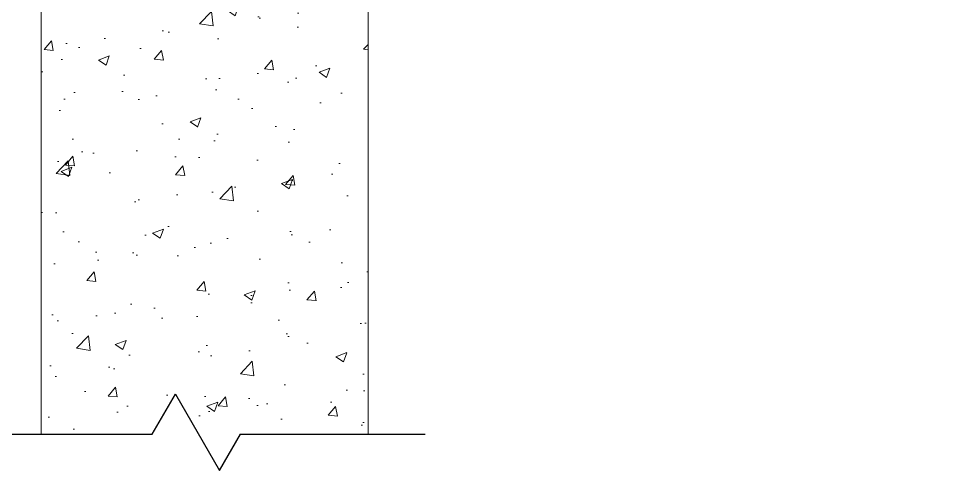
# Model space of a CAD drawing. Header units: inches. Extents: x -389 to 299, y -6 to 55.
# Drawn here: x -7.49 to 38.09, y -5.5 to 16.95 of the extents above; entities that cross this region are included whole.
import ezdxf

# ---------------------------------------------------------------- set-up
doc = ezdxf.new("R2010")
doc.units = ezdxf.units.IN
doc.header["$MEASUREMENT"] = 0
doc.layers.add('Others', color=190, linetype='Continuous', lineweight=0)

msp = doc.modelspace()

# ---------------------------------------------------------------- hatches: boundary and pattern name
at = {"layer": 'Others', "linetype": 'Continuous'}
h = msp.add_hatch(dxfattribs=at)
h.set_pattern_fill('CONCRETE___STRUCTURAL_0002', color=256, style=0, pattern_type=2)
h.set_pattern_definition([(50, (-1131.268, -269.6465), (-5.465523, 0.478171), [0.5715, -6.2865]), (355, (-1131.268, -269.6465), (-1.057285, 5.731704), [0.4572, -5.0292]), (100.4514, (-1130.8127, -269.6863), (4.408241, 5.25353), [0.4857, -5.342703]), (46.1842, (-1131.268, -268.1225), (-8.132377, 1.261255), [0.85725, -9.42975]), (96.6356, (-1130.5905, -268.2276), (7.12213, 7.42278), [0.72855, -8.014053]), (351.1842, (-1131.268, -268.1225), (7.122124, 7.422784), [0.6858, -7.5438]), (21, (-1130.506, -268.5035), (-4.548432, 3.067956), [0.5715, -6.2865]), (326, (-1130.506, -268.5035), (1.854063, 5.525643), [0.4572, -5.0292]), (71.4514, (-1130.127, -268.759), (6.402496, 2.457682), [0.4857, -5.342703]), (37.5, (-1131.2682, -269.6465), (0.092658, 2.5366512), [0, -4.96824, 0, -5.1054, 0, -5.04825]), (7.5, (-1131.2682, -269.6465), (2.00459, 3.005417), [0, -2.91084, 0, -4.85394, 0, -1.92405]), (327.5, (-1132.9674, -269.6465), (-4.067727, 0.171868), [0, -1.905, 0, -5.9436, 0, -7.8867]), (317.5, (-1133.7294, -269.6465), (4.443879, 0.7628), [0, -2.4765, 0, -3.94716, 0, -5.6007])])
h.paths.add_polyline_path([(9.87, 20.508), (63.121, 20.508), (63.121, 30.243), (13.671, 30.243), (13.467, 30.243), (6.363, 30.243), (6.159, 30.243), (-6.354, 30.243), (-6.354, 29.508), (-6.283, 29.653), (-6.144, 29.379), (-6.078, 29.379), (-6.041, 29.493), (-5.961, 29.654), (-5.822, 29.379), (-5.757, 29.379), (-5.719, 29.494), (-5.639, 29.655), (-5.499, 29.379), (-5.435, 29.379), (-5.397, 29.495), (-5.317, 29.656), (-5.177, 29.378), (-5.114, 29.378), (-5.075, 29.496), (-4.995, 29.658), (-4.854, 29.378), (-4.793, 29.378), (-4.753, 29.498), (-4.674, 29.659), (-4.532, 29.378), (-4.471, 29.378), (-4.432, 29.499), (-4.352, 29.66), (-4.209, 29.378), (-4.15, 29.378), (-4.11, 29.5), (-4.03, 29.661), (-3.887, 29.377), (-3.829, 29.377), (-3.788, 29.501), (-3.708, 29.663), (-3.564, 29.377), (-3.507, 29.377), (-3.466, 29.503), (-3.386, 29.664), (-3.241, 29.377), (-3.186, 29.377), (-3.144, 29.504), (-3.065, 29.665), (-2.919, 29.377), (-2.865, 29.377), (-2.823, 29.505), (-2.743, 29.666), (-2.596, 29.376), (-2.496, 29.376), (-1.737, 29.218), (-2.494, 29.055), (-2.805, 29.055), (-2.901, 28.861), (-2.998, 29.055), (-3.126, 29.055), (-3.222, 28.86), (-3.321, 29.055), (-3.447, 29.055), (-3.544, 28.859), (-3.643, 29.055), (-3.768, 29.056), (-3.866, 28.857), (-3.966, 29.056), (-4.089, 29.056), (-4.188, 28.856), (-4.289, 29.056), (-4.41, 29.056), (-4.51, 28.855), (-4.611, 29.056), (-4.731, 29.056), (-4.831, 28.854), (-4.934, 29.056), (-5.052, 29.056), (-5.153, 28.852), (-5.256, 29.057), (-5.373, 29.057), (-5.475, 28.851), (-5.579, 29.057), (-5.694, 29.057), (-5.797, 28.85), (-5.901, 29.057), (-6.015, 29.057), (-6.119, 28.849), (-6.224, 29.057), (-6.336, 29.057), (-6.354, 29.022), (-6.354, 25.199), (-6.283, 25.343), (-6.144, 25.07), (-6.078, 25.07), (-6.041, 25.183), (-5.961, 25.344), (-5.822, 25.069), (-5.757, 25.069), (-5.719, 25.184), (-5.639, 25.346), (-5.499, 25.069), (-5.435, 25.069), (-5.397, 25.186), (-5.317, 25.347), (-5.177, 25.069), (-5.114, 25.069), (-5.075, 25.187), (-4.995, 25.348), (-4.854, 25.069), (-4.793, 25.069), (-4.753, 25.188), (-4.674, 25.349), (-4.532, 25.068), (-4.471, 25.068), (-4.432, 25.189), (-4.352, 25.351), (-4.209, 25.068), (-4.15, 25.068), (-4.11, 25.191), (-4.03, 25.352), (-3.887, 25.068), (-3.829, 25.068), (-3.788, 25.192), (-3.708, 25.353), (-3.564, 25.068), (-3.507, 25.068), (-3.466, 25.193), (-3.386, 25.354), (-3.241, 25.067), (-3.186, 25.067), (-3.144, 25.194), (-3.065, 25.356), (-2.919, 25.067), (-2.865, 25.067), (-2.823, 25.196), (-2.743, 25.357), (-2.596, 25.067), (-2.496, 25.067), (-1.737, 24.909), (-2.494, 24.745), (-2.805, 24.745), (-2.901, 24.552), (-2.998, 24.746), (-3.126, 24.746), (-3.222, 24.55), (-3.321, 24.746), (-3.447, 24.746), (-3.544, 24.549), (-3.643, 24.746), (-3.768, 24.746), (-3.866, 24.548), (-3.966, 24.746), (-4.089, 24.746), (-4.188, 24.547), (-4.289, 24.746), (-4.41, 24.747), (-4.51, 24.546), (-4.611, 24.747), (-4.731, 24.747), (-4.831, 24.544), (-4.934, 24.747), (-5.052, 24.747), (-5.153, 24.543), (-5.256, 24.747), (-5.373, 24.747), (-5.475, 24.542), (-5.579, 24.747), (-5.694, 24.748), (-5.797, 24.541), (-5.901, 24.748), (-6.015, 24.748), (-6.119, 24.539), (-6.224, 24.748), (-6.336, 24.748), (-6.354, 24.712), (-6.354, -3.694), (-0.839, -3.694), (0.304, -1.713), (2.493, -5.503), (3.537, -3.694), (9.87, -3.694)])

# ---------------------------------------------------------------- linework, layer by layer
for p, q in [((-0.839, -3.694), (0.304, -1.713)), ((0.304, -1.713), (2.493, -5.503)), ((-18.02, -3.694), (-0.839, -3.694)), ((2.493, -5.503), (3.537, -3.694)), ((3.537, -3.694), (12.707, -3.694))]:
    msp.add_line(p, q)
at = {"layer": 'Others'}
for p, q in [((-6.354, 30.243), (-6.354, -3.694)), ((9.87, -3.694), (9.87, 20.508))]:
    msp.add_line(p, q, dxfattribs=at)
at = {"layer": 'Others', "linetype": 'Continuous'}
for p, q in [((-6.354, 24.712), (-6.354, -3.694)), ((9.87, -3.694), (9.87, 20.508)), ((-0.839, -3.694), (0.304, -1.713)), ((0.304, -1.713), (2.493, -5.503)), ((-6.354, -3.694), (-0.839, -3.694)), ((2.493, -5.503), (3.537, -3.694)), ((3.537, -3.694), (9.87, -3.694))]:
    msp.add_line(p, q, dxfattribs=at)

doc.saveas('drawing.dxf')
